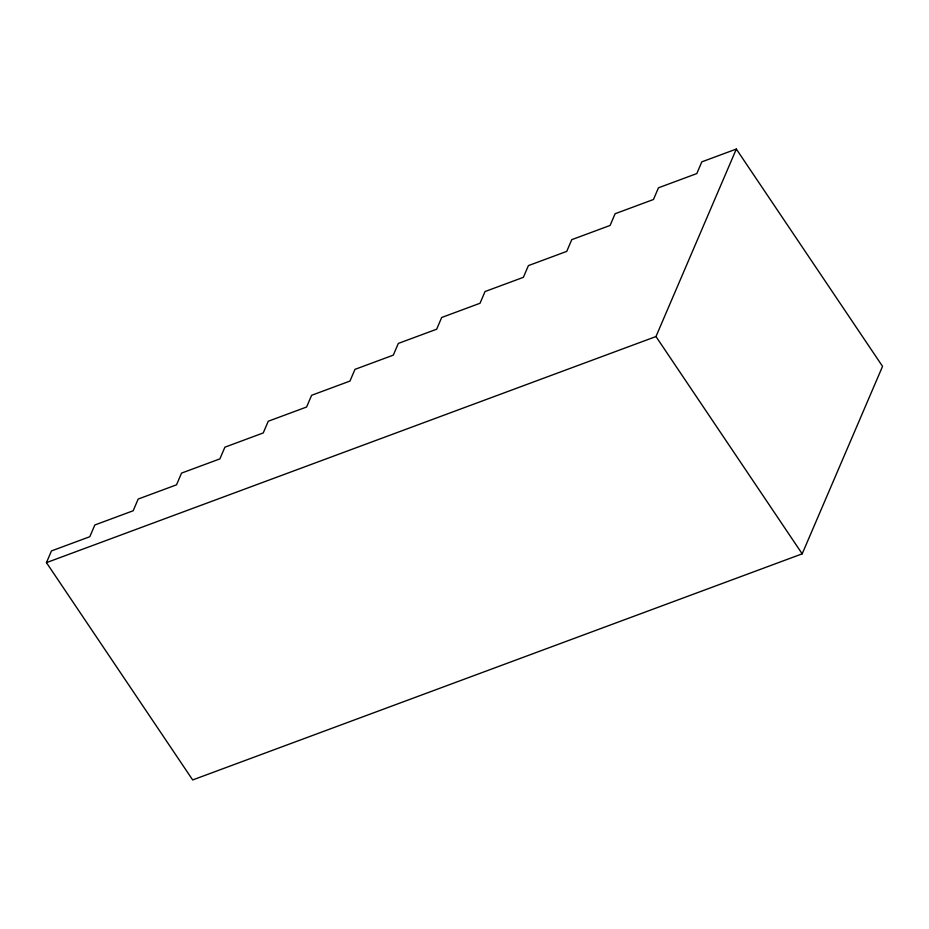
<?xml version="1.0" encoding="UTF-8"?>
<svg xmlns="http://www.w3.org/2000/svg" width="929" height="929" viewBox="0 0 929 929"><rect width="100%" height="100%" fill="white"/><g stroke="black" fill="none" stroke-linecap="round" stroke-linejoin="round"><path stroke-width="1.39" d="M46.45 562.637L51.467 550.92L89.811 536.707L94.828 524.99L133.161 510.764L138.189 499.047L176.522 484.822L181.538 473.105L219.883 458.891L224.899 447.174L263.232 432.949L268.26 421.232L306.593 407.018L311.61 395.301L349.954 381.076L354.971 369.359L393.304 355.133L398.332 343.416L436.665 329.203L441.681 317.486L480.026 303.26L485.043 291.543L523.375 277.33L528.404 265.613L566.736 251.387L571.753 239.67L610.086 225.445L615.114 213.728L653.447 199.514L658.475 187.797L696.808 173.572L701.825 161.855L736.325 149.058L882.55 366.363L802.191 553.835L192.675 779.942L46.45 562.637L655.979 336.542L736.325 149.058M655.979 336.542L802.191 553.835"/></g></svg>
